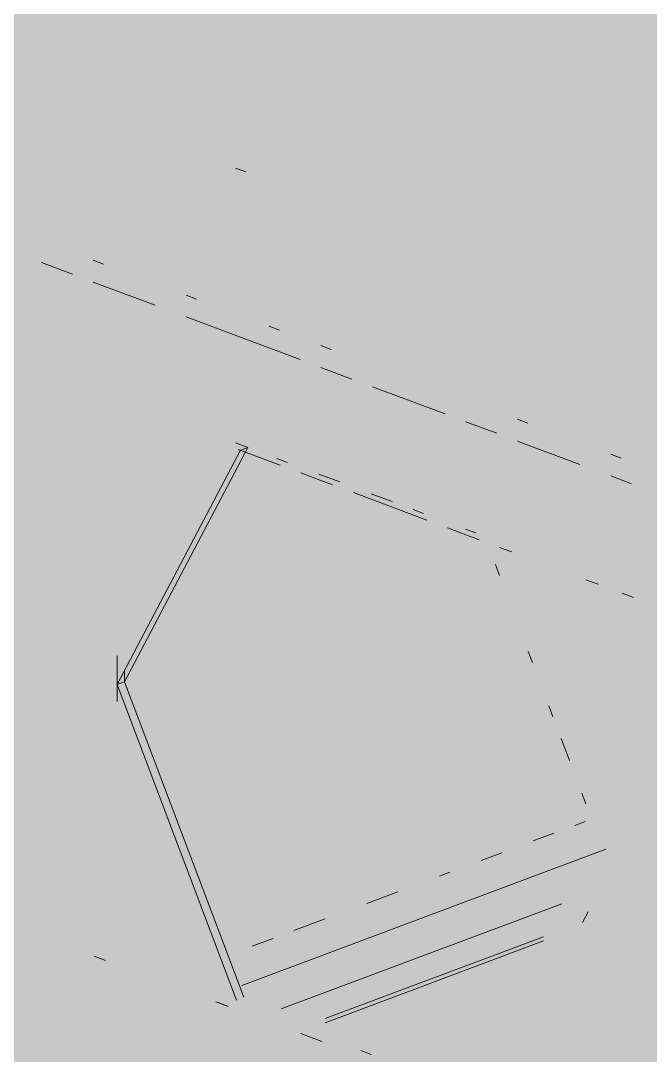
# Paper-space layout '03 3D Building and Roof' of a CAD drawing. Header units: millimetres. Extents: x 5 to 415, y 5 to 292.
# Drawn here: x 116.06 to 119.84, y 90.91 to 97.13 of the extents above; entities that cross this region are included whole.
import ezdxf

# ---------------------------------------------------------------- set-up
doc = ezdxf.new("R2010")
doc.units = ezdxf.units.MM
doc.layers.add('EXISTING', color=7, linetype='Continuous')
doc.layers.add('IMAGES', color=7, linetype='Continuous')

# ---------------------------------------------------------------- blocks, each defined once
blk = doc.blocks.new('SHEET_03')
at = {"layer": 'EXISTING', "color": 250, "lineweight": 9}
for p, q in [((117.4114, 96.2178), (117.3492, 96.2411)), ((116.4935, 95.6876), (116.5557, 95.6643)), ((116.3692, 95.6031), (116.1827, 95.673)), ((116.8666, 95.4168), (116.4935, 95.5565)), ((117.0531, 95.478), (117.1153, 95.4547)), ((117.7371, 95.0907), (117.0531, 95.3469)), ((117.5506, 95.2916), (117.6127, 95.2684)), ((117.8615, 95.1752), (117.9236, 95.1519)), ((118.048, 94.9742), (117.8615, 95.0441)), ((118.6076, 94.7646), (118.1723, 94.9276)), ((118.9185, 94.6481), (118.7319, 94.718)), ((119.0428, 94.7326), (119.105, 94.7093)), ((117.4232, 94.5628), (116.6825, 93.1569)), ((117.3491, 94.5906), (117.4232, 94.5628)), ((117.4232, 94.5628), (117.3787, 94.5462)), ((119.4159, 94.4618), (119.0428, 94.6015)), ((116.6381, 93.1403), (117.3787, 94.5462)), ((117.3645, 94.5515), (117.6161, 94.4573)), ((117.6606, 94.4739), (117.5976, 94.4975)), ((119.6024, 94.523), (119.6646, 94.4997)), ((117.7419, 94.4101), (117.9307, 94.3394)), ((117.9751, 94.3561), (117.8493, 94.4032)), ((119.7268, 94.3453), (119.6024, 94.3919)), ((118.0565, 94.2923), (118.4968, 94.1274)), ((118.2896, 94.2383), (118.1638, 94.2854)), ((118.4784, 94.1676), (118.4155, 94.1911)), ((118.6227, 94.0802), (118.8114, 94.0095)), ((118.7929, 94.0497), (118.73, 94.0733)), ((119.0082, 93.9358), (118.9341, 93.9635)), ((118.9094, 93.8606), (118.9341, 93.7952)), ((119.5266, 93.7416), (119.4526, 93.7693)), ((119.7396, 93.6618), (119.6701, 93.6878)), ((119.1069, 93.3377), (119.1316, 93.2723)), ((116.6381, 93.0372), (116.6381, 93.3121)), ((116.6381, 93.2806), (116.6381, 93.1403)), ((116.6825, 93.1569), (116.6825, 93.2271)), ((116.6381, 93.1403), (116.6825, 93.1569)), ((116.6381, 93.1403), (116.6381, 93.0701)), ((117.354, 91.2448), (116.6381, 93.1403)), ((116.6825, 93.1569), (117.3985, 91.2615)), ((119.2304, 93.0109), (119.2551, 92.9455)), ((119.3044, 92.8148), (119.3538, 92.6841)), ((119.4279, 92.488), (119.4526, 92.4226)), ((119.3861, 92.2938), (119.4486, 92.3172)), ((119.1362, 92.2002), (119.2611, 92.247)), ((117.3867, 91.3321), (119.5736, 92.1513)), ((118.8238, 92.0832), (118.9487, 92.13)), ((118.5738, 91.9895), (118.6363, 92.0129)), ((118.1364, 91.8257), (118.3239, 91.8959)), ((119.3089, 91.8238), (117.6219, 91.1918)), ((119.466, 91.7748), (119.4324, 91.7109)), ((117.6991, 91.6618), (117.8865, 91.7321)), ((117.4491, 91.5682), (117.5741, 91.615)), ((117.8865, 91.134), (119.1987, 91.6256)), ((117.8865, 91.1086), (119.1987, 91.6001)), ((116.4992, 91.5089), (116.5686, 91.4829)), ((117.2306, 91.2349), (117.3047, 91.2072)), ((117.3016, 91.2084), (117.2387, 91.2319)), ((117.8678, 90.9963), (117.7419, 91.0434)), ((118.1009, 90.9422), (118.1638, 90.9186))]:
    blk.add_line(p, q, dxfattribs=at)
at = {"layer": 'IMAGES', "color": 7}
for points in [[(115.7159, 97.0857), (123.0845, 97.0857), (115.7159, 97.2571), (123.0845, 97.2571)], [(115.7159, 96.9143), (116.0586, 96.9143), (115.7159, 97.0857), (116.0586, 97.0857)], [(116.0586, 96.9143), (122.5704, 96.9143), (116.0586, 97.0857), (122.5704, 97.0857)], [(115.8873, 96.7429), (116.0586, 96.7429), (115.8873, 96.9143), (116.0586, 96.9143)], [(116.0586, 96.7429), (116.4014, 96.7429), (116.0586, 96.9143), (116.4014, 96.9143)], [(116.4014, 96.7429), (116.5727, 96.7429), (116.4014, 96.9143), (116.5727, 96.9143)], [(116.5727, 96.7429), (122.0564, 96.7429), (116.5727, 96.9143), (122.0564, 96.9143)], [(115.8873, 96.5714), (116.0586, 96.5714), (115.8873, 96.7429), (116.0586, 96.7429)], [(116.0586, 96.5714), (116.23, 96.5714), (116.0586, 96.7429), (116.23, 96.7429)], [(116.23, 96.5714), (116.4014, 96.5714), (116.23, 96.7429), (116.4014, 96.7429)], [(116.4014, 96.5714), (116.5727, 96.5714), (116.4014, 96.7429), (116.5727, 96.7429)], [(116.5727, 96.5714), (116.9155, 96.5714), (116.5727, 96.7429), (116.9155, 96.7429)], [(116.9155, 96.5714), (121.7136, 96.5714), (116.9155, 96.7429), (121.7136, 96.7429)], [(115.2018, 96.4), (116.0586, 96.4), (115.2018, 96.5714), (116.0586, 96.5714)], [(116.0586, 96.4), (116.23, 96.4), (116.0586, 96.5714), (116.23, 96.5714)], [(116.23, 96.4), (116.4014, 96.4), (116.23, 96.5714), (116.4014, 96.5714)], [(116.4014, 96.4), (116.5727, 96.4), (116.4014, 96.5714), (116.5727, 96.5714)], [(116.5727, 96.4), (116.9155, 96.4), (116.5727, 96.5714), (116.9155, 96.5714)], [(116.9155, 96.4), (117.0868, 96.4), (116.9155, 96.5714), (117.0868, 96.5714)], [(117.0868, 96.4), (117.4296, 96.4), (117.0868, 96.5714), (117.4296, 96.5714)], [(117.4296, 96.4), (121.1995, 96.4), (117.4296, 96.5714), (121.1995, 96.5714)], [(115.3732, 96.2286), (116.5727, 96.2286), (115.3732, 96.4), (116.5727, 96.4)], [(116.5727, 96.2286), (116.7441, 96.2286), (116.5727, 96.4), (116.7441, 96.4)], [(116.7441, 96.2286), (116.9155, 96.2286), (116.7441, 96.4), (116.9155, 96.4)], [(116.9155, 96.2286), (117.0868, 96.2286), (116.9155, 96.4), (117.0868, 96.4)], [(117.0868, 96.2286), (117.2582, 96.2286), (117.0868, 96.4), (117.2582, 96.4)], [(117.2582, 96.2286), (117.4296, 96.2286), (117.2582, 96.4), (117.4296, 96.4)], [(117.4296, 96.2286), (117.7723, 96.2286), (117.4296, 96.4), (117.7723, 96.4)], [(117.7723, 96.2286), (117.9436, 96.2286), (117.7723, 96.4), (117.9436, 96.4)], [(117.9436, 96.2286), (120.5141, 96.2286), (117.9436, 96.4), (120.5141, 96.4)], [(115.5446, 96.0571), (116.0586, 96.0571), (115.5446, 96.2286), (116.0586, 96.2286)], [(116.0586, 96.0571), (116.9155, 96.0571), (116.0586, 96.2286), (116.9155, 96.2286)], [(116.9155, 96.0571), (117.0868, 96.0571), (116.9155, 96.2286), (117.0868, 96.2286)], [(117.0868, 96.0571), (117.2582, 96.0571), (117.0868, 96.2286), (117.2582, 96.2286)], [(117.2582, 96.0571), (117.4296, 96.0571), (117.2582, 96.2286), (117.4296, 96.2286)], [(117.4296, 96.0571), (117.6009, 96.0571), (117.4296, 96.2286), (117.6009, 96.2286)], [(117.6009, 96.0571), (117.7723, 96.0571), (117.6009, 96.2286), (117.7723, 96.2286)], [(117.7723, 96.0571), (117.9436, 96.0571), (117.7723, 96.2286), (117.9436, 96.2286)], [(117.9436, 96.0571), (118.2864, 96.0571), (117.9436, 96.2286), (118.2864, 96.2286)], [(118.2864, 96.0571), (120.3427, 96.0571), (118.2864, 96.2286), (120.3427, 96.2286)], [(115.8873, 95.8857), (116.0586, 95.8857), (115.8873, 96.0571), (116.0586, 96.0571)], [(116.0586, 95.8857), (116.5727, 95.8857), (116.0586, 96.0571), (116.5727, 96.0571)], [(116.5727, 95.8857), (117.4296, 95.8857), (116.5727, 96.0571), (117.4296, 96.0571)], [(117.4296, 95.8857), (117.6009, 95.8857), (117.4296, 96.0571), (117.6009, 96.0571)], [(117.6009, 95.8857), (117.7723, 95.8857), (117.6009, 96.0571), (117.7723, 96.0571)], [(117.7723, 95.8857), (117.9436, 95.8857), (117.7723, 96.0571), (117.9436, 96.0571)], [(117.9436, 95.8857), (118.115, 95.8857), (117.9436, 96.0571), (118.115, 96.0571)], [(118.115, 95.8857), (118.2864, 95.8857), (118.115, 96.0571), (118.2864, 96.0571)], [(118.2864, 95.8857), (118.6291, 95.8857), (118.2864, 96.0571), (118.6291, 96.0571)], [(118.6291, 95.8857), (118.8005, 95.8857), (118.6291, 96.0571), (118.8005, 96.0571)], [(118.8005, 95.8857), (118.9718, 95.8857), (118.8005, 96.0571), (118.9718, 96.0571)], [(118.9718, 95.8857), (119.6573, 95.8857), (118.9718, 96.0571), (119.6573, 96.0571)], [(119.6573, 95.8857), (119.8286, 95.8857), (119.6573, 96.0571), (119.8286, 96.0571)], [(119.8286, 95.8857), (120.1714, 95.8857), (119.8286, 96.0571), (120.1714, 96.0571)], [(115.7159, 95.7143), (116.0586, 95.7143), (115.7159, 95.8857), (116.0586, 95.8857)], [(116.0586, 95.7143), (116.23, 95.7143), (116.0586, 95.8857), (116.23, 95.8857)], [(116.23, 95.7143), (116.4014, 95.7143), (116.23, 95.8857), (116.4014, 95.8857)], [(116.4014, 95.7143), (116.5727, 95.7143), (116.4014, 95.8857), (116.5727, 95.8857)], [(116.5727, 95.7143), (116.7441, 95.7143), (116.5727, 95.8857), (116.7441, 95.8857)], [(116.7441, 95.7143), (117.7723, 95.7143), (116.7441, 95.8857), (117.7723, 95.8857)], [(117.7723, 95.7143), (117.9436, 95.7143), (117.7723, 95.8857), (117.9436, 95.8857)], [(117.9436, 95.7143), (118.115, 95.7143), (117.9436, 95.8857), (118.115, 95.8857)], [(118.115, 95.7143), (118.2864, 95.7143), (118.115, 95.8857), (118.2864, 95.8857)], [(118.2864, 95.7143), (118.4577, 95.7143), (118.2864, 95.8857), (118.4577, 95.8857)], [(118.4577, 95.7143), (118.6291, 95.7143), (118.4577, 95.8857), (118.6291, 95.8857)], [(118.6291, 95.7143), (118.8005, 95.7143), (118.6291, 95.8857), (118.8005, 95.8857)], [(118.8005, 95.7143), (118.9718, 95.7143), (118.8005, 95.8857), (118.9718, 95.8857)], [(118.9718, 95.7143), (119.1432, 95.7143), (118.9718, 95.8857), (119.1432, 95.8857)], [(119.1432, 95.7143), (119.4859, 95.7143), (119.1432, 95.8857), (119.4859, 95.8857)], [(119.4859, 95.7143), (119.6573, 95.7143), (119.4859, 95.8857), (119.6573, 95.8857)], [(119.6573, 95.7143), (119.8286, 95.7143), (119.6573, 95.8857), (119.8286, 95.8857)], [(119.8286, 95.7143), (120.1714, 95.7143), (119.8286, 95.8857), (120.1714, 95.8857)], [(115.8873, 95.5429), (116.0586, 95.5429), (115.8873, 95.7143), (116.0586, 95.7143)], [(116.0586, 95.5429), (116.23, 95.5429), (116.0586, 95.7143), (116.23, 95.7143)], [(116.23, 95.5429), (116.4014, 95.5429), (116.23, 95.7143), (116.4014, 95.7143)], [(116.4014, 95.5429), (116.5727, 95.5429), (116.4014, 95.7143), (116.5727, 95.7143)], [(116.5727, 95.5429), (116.7441, 95.5429), (116.5727, 95.7143), (116.7441, 95.7143)], [(116.7441, 95.5429), (116.9155, 95.5429), (116.7441, 95.7143), (116.9155, 95.7143)], [(116.9155, 95.5429), (117.2582, 95.5429), (116.9155, 95.7143), (117.2582, 95.7143)], [(117.2582, 95.5429), (118.2864, 95.5429), (117.2582, 95.7143), (118.2864, 95.7143)], [(118.2864, 95.5429), (118.4577, 95.5429), (118.2864, 95.7143), (118.4577, 95.7143)], [(118.4577, 95.5429), (118.6291, 95.5429), (118.4577, 95.7143), (118.6291, 95.7143)], [(118.6291, 95.5429), (118.8005, 95.5429), (118.6291, 95.7143), (118.8005, 95.7143)], [(118.8005, 95.5429), (118.9718, 95.5429), (118.8005, 95.7143), (118.9718, 95.7143)], [(118.9718, 95.5429), (119.1432, 95.5429), (118.9718, 95.7143), (119.1432, 95.7143)], [(119.1432, 95.5429), (119.3145, 95.5429), (119.1432, 95.7143), (119.3145, 95.7143)], [(119.3145, 95.5429), (119.4859, 95.5429), (119.3145, 95.7143), (119.4859, 95.7143)], [(119.4859, 95.5429), (119.6573, 95.5429), (119.4859, 95.7143), (119.6573, 95.7143)], [(119.6573, 95.5429), (119.8286, 95.5429), (119.6573, 95.7143), (119.8286, 95.7143)], [(119.8286, 95.5429), (120, 95.5429), (119.8286, 95.7143), (120, 95.7143)], [(115.8873, 95.2), (116.0586, 95.2), (115.8873, 95.5429), (116.0586, 95.5429)], [(116.0586, 95.3714), (116.23, 95.3714), (116.0586, 95.5429), (116.23, 95.5429)], [(116.23, 95.3714), (116.4014, 95.3714), (116.23, 95.5429), (116.4014, 95.5429)], [(116.4014, 95.3714), (116.5727, 95.3714), (116.4014, 95.5429), (116.5727, 95.5429)], [(116.5727, 95.3714), (116.7441, 95.3714), (116.5727, 95.5429), (116.7441, 95.5429)], [(116.7441, 95.3714), (116.9155, 95.3714), (116.7441, 95.5429), (116.9155, 95.5429)], [(116.9155, 95.2), (117.0868, 95.2), (116.9155, 95.5429), (117.0868, 95.5429)], [(117.0868, 95.3714), (117.2582, 95.3714), (117.0868, 95.5429), (117.2582, 95.5429)], [(117.2582, 95.3714), (117.4296, 95.3714), (117.2582, 95.5429), (117.4296, 95.5429)], [(117.4296, 95.3714), (117.6009, 95.3714), (117.4296, 95.5429), (117.6009, 95.5429)], [(117.6009, 95.3714), (117.7723, 95.3714), (117.6009, 95.5429), (117.7723, 95.5429)], [(117.7723, 95.3714), (118.8005, 95.3714), (117.7723, 95.5429), (118.8005, 95.5429)], [(118.8005, 95.3714), (118.9718, 95.3714), (118.8005, 95.5429), (118.9718, 95.5429)], [(118.9718, 95.3714), (119.1432, 95.3714), (118.9718, 95.5429), (119.1432, 95.5429)], [(119.1432, 95.3714), (119.3145, 95.3714), (119.1432, 95.5429), (119.3145, 95.5429)], [(119.3145, 95.3714), (119.4859, 95.3714), (119.3145, 95.5429), (119.4859, 95.5429)], [(119.4859, 95.3714), (119.6573, 95.3714), (119.4859, 95.5429), (119.6573, 95.5429)], [(119.6573, 95.3714), (119.8286, 95.3714), (119.6573, 95.5429), (119.8286, 95.5429)], [(119.8286, 95.3714), (120, 95.3714), (119.8286, 95.5429), (120, 95.5429)], [(116.0586, 95.2), (116.23, 95.2), (116.0586, 95.3714), (116.23, 95.3714)], [(116.23, 95.2), (116.5727, 95.2), (116.23, 95.3714), (116.5727, 95.3714)], [(116.5727, 95.2), (116.7441, 95.2), (116.5727, 95.3714), (116.7441, 95.3714)], [(116.7441, 95.2), (116.9155, 95.2), (116.7441, 95.3714), (116.9155, 95.3714)], [(117.0868, 95.2), (117.2582, 95.2), (117.0868, 95.3714), (117.2582, 95.3714)], [(117.2582, 95.0286), (117.4296, 95.0286), (117.2582, 95.3714), (117.4296, 95.3714)], [(117.4296, 95.2), (117.6009, 95.2), (117.4296, 95.3714), (117.6009, 95.3714)], [(117.6009, 95.2), (117.7723, 95.2), (117.6009, 95.3714), (117.7723, 95.3714)], [(117.7723, 95.2), (117.9436, 95.2), (117.7723, 95.3714), (117.9436, 95.3714)], [(117.9436, 95.2), (118.115, 95.2), (117.9436, 95.3714), (118.115, 95.3714)], [(118.115, 95.2), (118.2864, 95.2), (118.115, 95.3714), (118.2864, 95.3714)], [(118.2864, 95.2), (119.1432, 95.2), (118.2864, 95.3714), (119.1432, 95.3714)], [(119.1432, 95.2), (119.6573, 95.2), (119.1432, 95.3714), (119.6573, 95.3714)], [(119.6573, 95.2), (119.8286, 95.2), (119.6573, 95.3714), (119.8286, 95.3714)], [(119.8286, 95.2), (120.1714, 95.2), (119.8286, 95.3714), (120.1714, 95.3714)], [(115.8873, 94.8571), (116.0586, 94.8571), (115.8873, 95.2), (116.0586, 95.2)], [(116.0586, 95.0286), (116.5727, 95.0286), (116.0586, 95.2), (116.5727, 95.2)], [(116.5727, 95.0286), (116.7441, 95.0286), (116.5727, 95.2), (116.7441, 95.2)], [(116.7441, 94.8571), (116.9155, 94.8571), (116.7441, 95.2), (116.9155, 95.2)], [(116.9155, 95.0286), (117.0868, 95.0286), (116.9155, 95.2), (117.0868, 95.2)], [(117.0868, 95.0286), (117.2582, 95.0286), (117.0868, 95.2), (117.2582, 95.2)], [(117.4296, 95.0286), (117.9436, 95.0286), (117.4296, 95.2), (117.9436, 95.2)], [(117.9436, 95.0286), (118.115, 95.0286), (117.9436, 95.2), (118.115, 95.2)], [(118.115, 95.0286), (118.2864, 95.0286), (118.115, 95.2), (118.2864, 95.2)], [(118.2864, 95.0286), (118.4577, 95.0286), (118.2864, 95.2), (118.4577, 95.2)], [(118.4577, 95.0286), (118.6291, 95.0286), (118.4577, 95.2), (118.6291, 95.2)], [(118.6291, 95.0286), (120.3427, 95.0286), (118.6291, 95.2), (120.3427, 95.2)], [(116.0586, 94.8571), (116.23, 94.8571), (116.0586, 95.0286), (116.23, 95.0286)], [(116.23, 94.8571), (116.4014, 94.8571), (116.23, 95.0286), (116.4014, 95.0286)], [(116.4014, 94.8571), (116.5727, 94.8571), (116.4014, 95.0286), (116.5727, 95.0286)], [(116.5727, 94.8571), (116.7441, 94.8571), (116.5727, 95.0286), (116.7441, 95.0286)], [(116.9155, 94.8571), (117.0868, 94.8571), (116.9155, 95.0286), (117.0868, 95.0286)], [(117.0868, 94.8571), (117.2582, 94.8571), (117.0868, 95.0286), (117.2582, 95.0286)], [(117.2582, 94.8571), (117.6009, 94.8571), (117.2582, 95.0286), (117.6009, 95.0286)], [(117.6009, 94.8571), (117.7723, 94.8571), (117.6009, 95.0286), (117.7723, 95.0286)], [(117.7723, 94.8571), (117.9436, 94.8571), (117.7723, 95.0286), (117.9436, 95.0286)], [(117.9436, 94.8571), (118.115, 94.8571), (117.9436, 95.0286), (118.115, 95.0286)], [(118.115, 94.8571), (118.2864, 94.8571), (118.115, 95.0286), (118.2864, 95.0286)], [(118.2864, 94.8571), (118.6291, 94.8571), (118.2864, 95.0286), (118.6291, 95.0286)], [(118.6291, 94.8571), (118.8005, 94.8571), (118.6291, 95.0286), (118.8005, 95.0286)], [(118.8005, 94.8571), (118.9718, 94.8571), (118.8005, 95.0286), (118.9718, 95.0286)], [(118.9718, 94.8571), (119.1432, 94.8571), (118.9718, 95.0286), (119.1432, 95.0286)], [(119.1432, 94.8571), (120.1714, 94.8571), (119.1432, 95.0286), (120.1714, 95.0286)], [(115.7159, 94.6857), (116.23, 94.6857), (115.7159, 94.8571), (116.23, 94.8571)], [(116.23, 94.6857), (116.4014, 94.6857), (116.23, 94.8571), (116.4014, 94.8571)], [(116.4014, 94.6857), (116.5727, 94.6857), (116.4014, 94.8571), (116.5727, 94.8571)], [(116.5727, 94.6857), (116.7441, 94.6857), (116.5727, 94.8571), (116.7441, 94.8571)], [(116.7441, 94.6857), (116.9155, 94.6857), (116.7441, 94.8571), (116.9155, 94.8571)], [(116.9155, 94.6857), (117.2582, 94.6857), (116.9155, 94.8571), (117.2582, 94.8571)], [(117.2582, 94.6857), (117.6009, 94.6857), (117.2582, 94.8571), (117.6009, 94.8571)], [(117.6009, 94.5143), (117.7723, 94.5143), (117.6009, 94.8571), (117.7723, 94.8571)], [(117.7723, 94.6857), (117.9436, 94.6857), (117.7723, 94.8571), (117.9436, 94.8571)], [(117.9436, 94.6857), (118.115, 94.6857), (117.9436, 94.8571), (118.115, 94.8571)], [(118.115, 94.6857), (118.2864, 94.6857), (118.115, 94.8571), (118.2864, 94.8571)], [(118.2864, 94.6857), (118.4577, 94.6857), (118.2864, 94.8571), (118.4577, 94.8571)], [(118.4577, 94.6857), (118.6291, 94.6857), (118.4577, 94.8571), (118.6291, 94.8571)], [(118.6291, 94.6857), (118.8005, 94.6857), (118.6291, 94.8571), (118.8005, 94.8571)], [(118.8005, 94.6857), (118.9718, 94.6857), (118.8005, 94.8571), (118.9718, 94.8571)], [(118.9718, 94.6857), (119.1432, 94.6857), (118.9718, 94.8571), (119.1432, 94.8571)], [(119.1432, 94.6857), (119.3145, 94.6857), (119.1432, 94.8571), (119.3145, 94.8571)], [(119.3145, 94.6857), (119.4859, 94.6857), (119.3145, 94.8571), (119.4859, 94.8571)], [(119.4859, 94.5143), (119.6573, 94.5143), (119.4859, 94.8571), (119.6573, 94.8571)], [(119.6573, 94.6857), (119.8286, 94.6857), (119.6573, 94.8571), (119.8286, 94.8571)], [(119.8286, 94.6857), (120.5141, 94.6857), (119.8286, 94.8571), (120.5141, 94.8571)], [(115.0305, 94.5143), (116.23, 94.5143), (115.0305, 94.6857), (116.23, 94.6857)], [(116.23, 94.5143), (116.4014, 94.5143), (116.23, 94.6857), (116.4014, 94.6857)], [(116.4014, 94.5143), (116.5727, 94.5143), (116.4014, 94.6857), (116.5727, 94.6857)], [(116.5727, 94.5143), (116.7441, 94.5143), (116.5727, 94.6857), (116.7441, 94.6857)], [(116.7441, 94.5143), (116.9155, 94.5143), (116.7441, 94.6857), (116.9155, 94.6857)], [(116.9155, 94.5143), (117.0868, 94.5143), (116.9155, 94.6857), (117.0868, 94.6857)], [(117.0868, 94.5143), (117.2582, 94.5143), (117.0868, 94.6857), (117.2582, 94.6857)], [(117.2582, 94.5143), (117.6009, 94.5143), (117.2582, 94.6857), (117.6009, 94.6857)], [(117.7723, 94.5143), (118.115, 94.5143), (117.7723, 94.6857), (118.115, 94.6857)], [(118.115, 94.5143), (118.4577, 94.5143), (118.115, 94.6857), (118.4577, 94.6857)], [(118.4577, 94.5143), (118.8005, 94.5143), (118.4577, 94.6857), (118.8005, 94.6857)], [(118.8005, 94.5143), (119.1432, 94.5143), (118.8005, 94.6857), (119.1432, 94.6857)], [(119.1432, 94.5143), (119.3145, 94.5143), (119.1432, 94.6857), (119.3145, 94.6857)], [(119.3145, 94.5143), (119.4859, 94.5143), (119.3145, 94.6857), (119.4859, 94.6857)], [(119.6573, 94.5143), (119.8286, 94.5143), (119.6573, 94.6857), (119.8286, 94.6857)], [(119.8286, 94.5143), (120.1714, 94.5143), (119.8286, 94.6857), (120.1714, 94.6857)], [(115.0305, 94.3429), (116.5727, 94.3429), (115.0305, 94.5143), (116.5727, 94.5143)], [(116.5727, 94.3429), (116.9155, 94.3429), (116.5727, 94.5143), (116.9155, 94.5143)], [(116.9155, 94.3429), (117.0868, 94.3429), (116.9155, 94.5143), (117.0868, 94.5143)], [(117.0868, 94.3429), (117.2582, 94.3429), (117.0868, 94.5143), (117.2582, 94.5143)], [(117.2582, 94.3429), (117.4296, 94.3429), (117.2582, 94.5143), (117.4296, 94.5143)], [(117.4296, 94.3429), (117.6009, 94.3429), (117.4296, 94.5143), (117.6009, 94.5143)], [(117.6009, 94.1714), (117.7723, 94.1714), (117.6009, 94.5143), (117.7723, 94.5143)], [(117.7723, 94.3429), (117.9436, 94.3429), (117.7723, 94.5143), (117.9436, 94.5143)], [(117.9436, 94.3429), (118.115, 94.3429), (117.9436, 94.5143), (118.115, 94.5143)], [(118.115, 94.3429), (118.2864, 94.3429), (118.115, 94.5143), (118.2864, 94.5143)], [(118.2864, 94.3429), (118.8005, 94.3429), (118.2864, 94.5143), (118.8005, 94.5143)], [(118.8005, 94.3429), (118.9718, 94.3429), (118.8005, 94.5143), (118.9718, 94.5143)], [(118.9718, 94.3429), (119.1432, 94.3429), (118.9718, 94.5143), (119.1432, 94.5143)], [(119.1432, 94.3429), (119.3145, 94.3429), (119.1432, 94.5143), (119.3145, 94.5143)], [(119.3145, 94.3429), (119.4859, 94.3429), (119.3145, 94.5143), (119.4859, 94.5143)], [(119.4859, 94.3429), (119.6573, 94.3429), (119.4859, 94.5143), (119.6573, 94.5143)], [(119.6573, 94.3429), (119.8286, 94.3429), (119.6573, 94.5143), (119.8286, 94.5143)], [(119.8286, 94.3429), (120, 94.3429), (119.8286, 94.5143), (120, 94.5143)], [(115.0305, 94), (116.9155, 94), (115.0305, 94.3429), (116.9155, 94.3429)], [(116.9155, 94.1714), (117.0868, 94.1714), (116.9155, 94.3429), (117.0868, 94.3429)], [(117.0868, 94.1714), (117.2582, 94.1714), (117.0868, 94.3429), (117.2582, 94.3429)], [(117.2582, 94.1714), (117.4296, 94.1714), (117.2582, 94.3429), (117.4296, 94.3429)], [(117.4296, 94.1714), (117.6009, 94.1714), (117.4296, 94.3429), (117.6009, 94.3429)], [(117.7723, 94.1714), (118.115, 94.1714), (117.7723, 94.3429), (118.115, 94.3429)], [(118.115, 94), (118.2864, 94), (118.115, 94.3429), (118.2864, 94.3429)], [(118.2864, 94.1714), (118.4577, 94.1714), (118.2864, 94.3429), (118.4577, 94.3429)], [(118.4577, 94.1714), (118.6291, 94.1714), (118.4577, 94.3429), (118.6291, 94.3429)], [(118.6291, 94.1714), (118.8005, 94.1714), (118.6291, 94.3429), (118.8005, 94.3429)], [(118.8005, 94.1714), (118.9718, 94.1714), (118.8005, 94.3429), (118.9718, 94.3429)], [(118.9718, 94.1714), (119.3145, 94.1714), (118.9718, 94.3429), (119.3145, 94.3429)], [(119.3145, 94.1714), (119.4859, 94.1714), (119.3145, 94.3429), (119.4859, 94.3429)], [(119.4859, 94.1714), (119.6573, 94.1714), (119.4859, 94.3429), (119.6573, 94.3429)], [(119.6573, 94.1714), (119.8286, 94.1714), (119.6573, 94.3429), (119.8286, 94.3429)], [(119.8286, 94.1714), (120, 94.1714), (119.8286, 94.3429), (120, 94.3429)], [(116.9155, 94), (117.0868, 94), (116.9155, 94.1714), (117.0868, 94.1714)], [(117.0868, 94), (117.2582, 94), (117.0868, 94.1714), (117.2582, 94.1714)], [(117.2582, 94), (117.4296, 94), (117.2582, 94.1714), (117.4296, 94.1714)], [(117.4296, 94), (117.6009, 94), (117.4296, 94.1714), (117.6009, 94.1714)], [(117.6009, 94), (117.7723, 94), (117.6009, 94.1714), (117.7723, 94.1714)], [(117.7723, 94), (117.9436, 94), (117.7723, 94.1714), (117.9436, 94.1714)], [(117.9436, 94), (118.115, 94), (117.9436, 94.1714), (118.115, 94.1714)], [(118.2864, 94), (118.4577, 94), (118.2864, 94.1714), (118.4577, 94.1714)], [(118.4577, 94), (118.6291, 94), (118.4577, 94.1714), (118.6291, 94.1714)], [(118.6291, 94), (118.8005, 94), (118.6291, 94.1714), (118.8005, 94.1714)], [(118.8005, 94), (118.9718, 94), (118.8005, 94.1714), (118.9718, 94.1714)], [(118.9718, 94), (119.1432, 94), (118.9718, 94.1714), (119.1432, 94.1714)], [(119.1432, 94), (119.3145, 94), (119.1432, 94.1714), (119.3145, 94.1714)], [(119.3145, 94), (119.4859, 94), (119.3145, 94.1714), (119.4859, 94.1714)], [(119.4859, 94), (119.6573, 94), (119.4859, 94.1714), (119.6573, 94.1714)], [(119.6573, 94), (119.8286, 94), (119.6573, 94.1714), (119.8286, 94.1714)], [(119.8286, 94), (120, 94), (119.8286, 94.1714), (120, 94.1714)], [(115.0305, 93.6571), (116.7441, 93.6571), (115.0305, 94), (116.7441, 94)], [(116.7441, 93.6571), (116.9155, 93.6571), (116.7441, 94), (116.9155, 94)], [(116.9155, 93.8286), (117.0868, 93.8286), (116.9155, 94), (117.0868, 94)], [(117.0868, 93.8286), (117.2582, 93.8286), (117.0868, 94), (117.2582, 94)], [(117.2582, 93.8286), (117.4296, 93.8286), (117.2582, 94), (117.4296, 94)], [(117.4296, 93.8286), (117.6009, 93.8286), (117.4296, 94), (117.6009, 94)], [(117.6009, 93.8286), (117.9436, 93.8286), (117.6009, 94), (117.9436, 94)], [(117.9436, 93.8286), (118.115, 93.8286), (117.9436, 94), (118.115, 94)], [(118.115, 93.8286), (118.2864, 93.8286), (118.115, 94), (118.2864, 94)], [(118.2864, 93.8286), (118.6291, 93.8286), (118.2864, 94), (118.6291, 94)], [(118.6291, 93.8286), (118.8005, 93.8286), (118.6291, 94), (118.8005, 94)], [(118.8005, 93.8286), (119.1432, 93.8286), (118.8005, 94), (119.1432, 94)], [(119.1432, 93.8286), (119.3145, 93.8286), (119.1432, 94), (119.3145, 94)], [(119.3145, 93.8286), (119.6573, 93.8286), (119.3145, 94), (119.6573, 94)], [(119.6573, 93.8286), (120.1714, 93.8286), (119.6573, 94), (120.1714, 94)], [(116.9155, 93.6571), (117.0868, 93.6571), (116.9155, 93.8286), (117.0868, 93.8286)], [(117.0868, 93.6571), (117.2582, 93.6571), (117.0868, 93.8286), (117.2582, 93.8286)], [(117.2582, 93.6571), (117.4296, 93.6571), (117.2582, 93.8286), (117.4296, 93.8286)], [(117.4296, 93.6571), (118.6291, 93.6571), (117.4296, 93.8286), (118.6291, 93.8286)], [(118.6291, 93.6571), (118.8005, 93.6571), (118.6291, 93.8286), (118.8005, 93.8286)], [(118.8005, 93.6571), (118.9718, 93.6571), (118.8005, 93.8286), (118.9718, 93.8286)], [(118.9718, 93.6571), (119.1432, 93.6571), (118.9718, 93.8286), (119.1432, 93.8286)], [(119.1432, 93.6571), (119.3145, 93.6571), (119.1432, 93.8286), (119.3145, 93.8286)], [(119.3145, 93.6571), (119.4859, 93.6571), (119.3145, 93.8286), (119.4859, 93.8286)], [(119.4859, 93.6571), (119.6573, 93.6571), (119.4859, 93.8286), (119.6573, 93.8286)], [(119.6573, 93.6571), (119.8286, 93.6571), (119.6573, 93.8286), (119.8286, 93.8286)], [(119.8286, 93.6571), (120, 93.6571), (119.8286, 93.8286), (120, 93.8286)], [(115.0305, 93.3143), (116.5727, 93.3143), (115.0305, 93.6571), (116.5727, 93.6571)], [(116.5727, 93.4857), (116.7441, 93.4857), (116.5727, 93.6571), (116.7441, 93.6571)], [(116.7441, 93.4857), (116.9155, 93.4857), (116.7441, 93.6571), (116.9155, 93.6571)], [(116.9155, 93.4857), (117.0868, 93.4857), (116.9155, 93.6571), (117.0868, 93.6571)], [(117.0868, 93.4857), (117.2582, 93.4857), (117.0868, 93.6571), (117.2582, 93.6571)], [(117.2582, 93.4857), (117.4296, 93.4857), (117.2582, 93.6571), (117.4296, 93.6571)], [(117.4296, 93.4857), (118.8005, 93.4857), (117.4296, 93.6571), (118.8005, 93.6571)], [(118.8005, 93.4857), (118.9718, 93.4857), (118.8005, 93.6571), (118.9718, 93.6571)], [(118.9718, 93.4857), (119.1432, 93.4857), (118.9718, 93.6571), (119.1432, 93.6571)], [(119.1432, 93.4857), (119.3145, 93.4857), (119.1432, 93.6571), (119.3145, 93.6571)], [(119.3145, 93.4857), (119.4859, 93.4857), (119.3145, 93.6571), (119.4859, 93.6571)], [(119.4859, 93.4857), (119.6573, 93.4857), (119.4859, 93.6571), (119.6573, 93.6571)], [(119.6573, 93.4857), (120, 93.4857), (119.6573, 93.6571), (120, 93.6571)], [(116.5727, 93.3143), (116.7441, 93.3143), (116.5727, 93.4857), (116.7441, 93.4857)], [(116.7441, 93.1429), (116.9155, 93.1429), (116.7441, 93.4857), (116.9155, 93.4857)], [(116.9155, 93.3143), (117.0868, 93.3143), (116.9155, 93.4857), (117.0868, 93.4857)], [(117.0868, 93.3143), (117.2582, 93.3143), (117.0868, 93.4857), (117.2582, 93.4857)], [(117.2582, 93.3143), (118.8005, 93.3143), (117.2582, 93.4857), (118.8005, 93.4857)], [(118.8005, 93.3143), (118.9718, 93.3143), (118.8005, 93.4857), (118.9718, 93.4857)], [(118.9718, 93.3143), (119.1432, 93.3143), (118.9718, 93.4857), (119.1432, 93.4857)], [(119.1432, 93.3143), (119.3145, 93.3143), (119.1432, 93.4857), (119.3145, 93.4857)], [(119.3145, 93.3143), (119.4859, 93.3143), (119.3145, 93.4857), (119.4859, 93.4857)], [(119.4859, 93.3143), (119.6573, 93.3143), (119.4859, 93.4857), (119.6573, 93.4857)], [(119.6573, 93.3143), (119.8286, 93.3143), (119.6573, 93.4857), (119.8286, 93.4857)], [(119.8286, 93.3143), (120, 93.3143), (119.8286, 93.4857), (120, 93.4857)], [(115.0305, 92.8), (116.4014, 92.8), (115.0305, 93.3143), (116.4014, 93.3143)], [(116.4014, 92.8), (116.5727, 92.8), (116.4014, 93.3143), (116.5727, 93.3143)], [(116.5727, 92.9714), (116.7441, 92.9714), (116.5727, 93.3143), (116.7441, 93.3143)], [(116.9155, 92.8), (117.0868, 92.8), (116.9155, 93.3143), (117.0868, 93.3143)], [(117.0868, 93.1429), (118.8005, 93.1429), (117.0868, 93.3143), (118.8005, 93.3143)], [(118.8005, 93.1429), (118.9718, 93.1429), (118.8005, 93.3143), (118.9718, 93.3143)], [(118.9718, 93.1429), (119.1432, 93.1429), (118.9718, 93.3143), (119.1432, 93.3143)], [(119.1432, 93.1429), (119.3145, 93.1429), (119.1432, 93.3143), (119.3145, 93.3143)], [(119.3145, 93.1429), (119.4859, 93.1429), (119.3145, 93.3143), (119.4859, 93.3143)], [(119.4859, 93.1429), (120, 93.1429), (119.4859, 93.3143), (120, 93.3143)], [(116.7441, 92.8), (116.9155, 92.8), (116.7441, 93.1429), (116.9155, 93.1429)], [(117.0868, 92.8), (118.9718, 92.8), (117.0868, 93.1429), (118.9718, 93.1429)], [(118.9718, 92.9714), (119.1432, 92.9714), (118.9718, 93.1429), (119.1432, 93.1429)], [(119.1432, 92.9714), (119.3145, 92.9714), (119.1432, 93.1429), (119.3145, 93.1429)], [(119.3145, 92.9714), (120.1714, 92.9714), (119.3145, 93.1429), (120.1714, 93.1429)], [(116.5727, 92.8), (116.7441, 92.8), (116.5727, 92.9714), (116.7441, 92.9714)], [(118.9718, 92.6286), (119.1432, 92.6286), (118.9718, 92.9714), (119.1432, 92.9714)], [(119.1432, 92.8), (119.3145, 92.8), (119.1432, 92.9714), (119.3145, 92.9714)], [(119.3145, 92.8), (119.4859, 92.8), (119.3145, 92.9714), (119.4859, 92.9714)], [(119.4859, 92.8), (120.8568, 92.8), (119.4859, 92.9714), (120.8568, 92.9714)], [(115.0305, 92.2857), (116.5727, 92.2857), (115.0305, 92.8), (116.5727, 92.8)], [(116.5727, 92.6286), (116.7441, 92.6286), (116.5727, 92.8), (116.7441, 92.8)], [(116.7441, 92.6286), (116.9155, 92.6286), (116.7441, 92.8), (116.9155, 92.8)], [(116.9155, 92.6286), (117.0868, 92.6286), (116.9155, 92.8), (117.0868, 92.8)], [(117.0868, 92.6286), (117.2582, 92.6286), (117.0868, 92.8), (117.2582, 92.8)], [(117.2582, 92.6286), (118.9718, 92.6286), (117.2582, 92.8), (118.9718, 92.8)], [(119.1432, 92.4571), (119.3145, 92.4571), (119.1432, 92.8), (119.3145, 92.8)], [(119.3145, 92.4571), (119.4859, 92.4571), (119.3145, 92.8), (119.4859, 92.8)], [(119.4859, 92.6286), (119.6573, 92.6286), (119.4859, 92.8), (119.6573, 92.8)], [(119.6573, 92.4571), (121.1995, 92.4571), (119.6573, 92.8), (121.1995, 92.8)], [(116.5727, 92.2857), (116.7441, 92.2857), (116.5727, 92.6286), (116.7441, 92.6286)], [(116.7441, 92.4571), (116.9155, 92.4571), (116.7441, 92.6286), (116.9155, 92.6286)], [(116.9155, 92.2857), (117.0868, 92.2857), (116.9155, 92.6286), (117.0868, 92.6286)], [(117.0868, 92.4571), (117.2582, 92.4571), (117.0868, 92.6286), (117.2582, 92.6286)], [(117.2582, 92.1143), (117.4296, 92.1143), (117.2582, 92.6286), (117.4296, 92.6286)], [(117.4296, 92.4571), (119.1432, 92.4571), (117.4296, 92.6286), (119.1432, 92.6286)], [(119.4859, 92.4571), (119.6573, 92.4571), (119.4859, 92.6286), (119.6573, 92.6286)], [(116.7441, 92.2857), (116.9155, 92.2857), (116.7441, 92.4571), (116.9155, 92.4571)], [(117.0868, 92.1143), (117.2582, 92.1143), (117.0868, 92.4571), (117.2582, 92.4571)], [(117.4296, 92.2857), (118.4577, 92.2857), (117.4296, 92.4571), (118.4577, 92.4571)], [(118.4577, 92.2857), (118.6291, 92.2857), (118.4577, 92.4571), (118.6291, 92.4571)], [(118.6291, 92.2857), (118.8005, 92.2857), (118.6291, 92.4571), (118.8005, 92.4571)], [(118.8005, 92.2857), (119.1432, 92.2857), (118.8005, 92.4571), (119.1432, 92.4571)], [(119.1432, 92.2857), (119.3145, 92.2857), (119.1432, 92.4571), (119.3145, 92.4571)], [(119.3145, 92.2857), (119.4859, 92.2857), (119.3145, 92.4571), (119.4859, 92.4571)], [(119.4859, 92.1143), (119.6573, 92.1143), (119.4859, 92.4571), (119.6573, 92.4571)], [(119.6573, 92.2857), (119.8286, 92.2857), (119.6573, 92.4571), (119.8286, 92.4571)], [(119.8286, 91.6), (121.1995, 91.6), (119.8286, 92.4571), (121.1995, 92.4571)], [(115.3732, 92.1143), (116.7441, 92.1143), (115.3732, 92.2857), (116.7441, 92.2857)], [(116.7441, 91.9429), (116.9155, 91.9429), (116.7441, 92.2857), (116.9155, 92.2857)], [(116.9155, 92.1143), (117.0868, 92.1143), (116.9155, 92.2857), (117.0868, 92.2857)], [(117.4296, 92.1143), (118.115, 92.1143), (117.4296, 92.2857), (118.115, 92.2857)], [(118.115, 92.1143), (118.4577, 92.1143), (118.115, 92.2857), (118.4577, 92.2857)], [(118.4577, 91.7714), (118.6291, 91.7714), (118.4577, 92.2857), (118.6291, 92.2857)], [(118.6291, 92.1143), (118.8005, 92.1143), (118.6291, 92.2857), (118.8005, 92.2857)], [(118.8005, 92.1143), (118.9718, 92.1143), (118.8005, 92.2857), (118.9718, 92.2857)], [(118.9718, 92.1143), (119.1432, 92.1143), (118.9718, 92.2857), (119.1432, 92.2857)], [(119.1432, 92.1143), (119.3145, 92.1143), (119.1432, 92.2857), (119.3145, 92.2857)], [(119.3145, 92.1143), (119.4859, 92.1143), (119.3145, 92.2857), (119.4859, 92.2857)], [(119.6573, 91.7714), (119.8286, 91.7714), (119.6573, 92.2857), (119.8286, 92.2857)], [(115.8873, 91.9429), (116.7441, 91.9429), (115.8873, 92.1143), (116.7441, 92.1143)], [(116.9155, 91.9429), (117.0868, 91.9429), (116.9155, 92.1143), (117.0868, 92.1143)], [(117.0868, 91.9429), (117.2582, 91.9429), (117.0868, 92.1143), (117.2582, 92.1143)], [(117.2582, 91.9429), (117.4296, 91.9429), (117.2582, 92.1143), (117.4296, 92.1143)], [(117.4296, 91.9429), (117.6009, 91.9429), (117.4296, 92.1143), (117.6009, 92.1143)], [(117.6009, 91.9429), (117.7723, 91.9429), (117.6009, 92.1143), (117.7723, 92.1143)], [(117.7723, 91.9429), (117.9436, 91.9429), (117.7723, 92.1143), (117.9436, 92.1143)], [(117.9436, 91.9429), (118.115, 91.9429), (117.9436, 92.1143), (118.115, 92.1143)], [(118.115, 91.9429), (118.4577, 91.9429), (118.115, 92.1143), (118.4577, 92.1143)], [(118.6291, 91.9429), (119.6573, 91.9429), (118.6291, 92.1143), (119.6573, 92.1143)], [(115.8873, 91.7714), (116.0586, 91.7714), (115.8873, 91.9429), (116.0586, 91.9429)], [(116.0586, 91.7714), (116.23, 91.7714), (116.0586, 91.9429), (116.23, 91.9429)], [(116.23, 91.7714), (116.7441, 91.7714), (116.23, 91.9429), (116.7441, 91.9429)], [(116.7441, 91.7714), (116.9155, 91.7714), (116.7441, 91.9429), (116.9155, 91.9429)], [(116.9155, 91.7714), (117.0868, 91.7714), (116.9155, 91.9429), (117.0868, 91.9429)], [(117.0868, 91.7714), (117.2582, 91.7714), (117.0868, 91.9429), (117.2582, 91.9429)], [(117.2582, 91.7714), (117.4296, 91.7714), (117.2582, 91.9429), (117.4296, 91.9429)], [(117.4296, 91.7714), (117.6009, 91.7714), (117.4296, 91.9429), (117.6009, 91.9429)], [(117.6009, 91.7714), (117.7723, 91.7714), (117.6009, 91.9429), (117.7723, 91.9429)], [(117.7723, 91.7714), (117.9436, 91.7714), (117.7723, 91.9429), (117.9436, 91.9429)], [(117.9436, 91.7714), (118.115, 91.7714), (117.9436, 91.9429), (118.115, 91.9429)], [(118.115, 91.7714), (118.2864, 91.7714), (118.115, 91.9429), (118.2864, 91.9429)], [(118.2864, 91.7714), (118.4577, 91.7714), (118.2864, 91.9429), (118.4577, 91.9429)], [(118.6291, 91.7714), (119.4859, 91.7714), (118.6291, 91.9429), (119.4859, 91.9429)], [(119.4859, 91.7714), (119.6573, 91.7714), (119.4859, 91.9429), (119.6573, 91.9429)], [(115.8873, 91.6), (116.0586, 91.6), (115.8873, 91.7714), (116.0586, 91.7714)], [(116.0586, 91.4286), (116.23, 91.4286), (116.0586, 91.7714), (116.23, 91.7714)], [(116.23, 91.6), (116.4014, 91.6), (116.23, 91.7714), (116.4014, 91.7714)], [(116.4014, 91.6), (116.5727, 91.6), (116.4014, 91.7714), (116.5727, 91.7714)], [(116.5727, 91.6), (116.7441, 91.6), (116.5727, 91.7714), (116.7441, 91.7714)], [(116.7441, 91.6), (116.9155, 91.6), (116.7441, 91.7714), (116.9155, 91.7714)], [(116.9155, 91.6), (117.0868, 91.6), (116.9155, 91.7714), (117.0868, 91.7714)], [(117.0868, 91.6), (117.4296, 91.6), (117.0868, 91.7714), (117.4296, 91.7714)], [(117.4296, 91.6), (117.6009, 91.6), (117.4296, 91.7714), (117.6009, 91.7714)], [(117.6009, 91.6), (117.7723, 91.6), (117.6009, 91.7714), (117.7723, 91.7714)], [(117.7723, 91.6), (117.9436, 91.6), (117.7723, 91.7714), (117.9436, 91.7714)], [(117.9436, 91.6), (118.115, 91.6), (117.9436, 91.7714), (118.115, 91.7714)], [(118.115, 91.4286), (118.4577, 91.4286), (118.115, 91.7714), (118.4577, 91.7714)], [(118.4577, 91.6), (118.8005, 91.6), (118.4577, 91.7714), (118.8005, 91.7714)], [(118.8005, 91.6), (119.3145, 91.6), (118.8005, 91.7714), (119.3145, 91.7714)], [(119.3145, 91.6), (119.4859, 91.6), (119.3145, 91.7714), (119.4859, 91.7714)], [(119.4859, 91.6), (119.6573, 91.6), (119.4859, 91.7714), (119.6573, 91.7714)], [(119.6573, 91.6), (119.8286, 91.6), (119.6573, 91.7714), (119.8286, 91.7714)], [(115.8873, 91.4286), (116.0586, 91.4286), (115.8873, 91.6), (116.0586, 91.6)], [(116.23, 91.4286), (116.4014, 91.4286), (116.23, 91.6), (116.4014, 91.6)], [(116.4014, 91.4286), (116.5727, 91.4286), (116.4014, 91.6), (116.5727, 91.6)], [(116.5727, 91.4286), (116.7441, 91.4286), (116.5727, 91.6), (116.7441, 91.6)], [(116.7441, 91.4286), (117.0868, 91.4286), (116.7441, 91.6), (117.0868, 91.6)], [(117.0868, 91.2571), (117.2582, 91.2571), (117.0868, 91.6), (117.2582, 91.6)], [(117.2582, 91.4286), (117.4296, 91.4286), (117.2582, 91.6), (117.4296, 91.6)], [(117.4296, 91.4286), (117.6009, 91.4286), (117.4296, 91.6), (117.6009, 91.6)], [(117.6009, 91.4286), (118.115, 91.4286), (117.6009, 91.6), (118.115, 91.6)], [(118.4577, 91.4286), (118.6291, 91.4286), (118.4577, 91.6), (118.6291, 91.6)], [(118.6291, 91.4286), (118.8005, 91.4286), (118.6291, 91.6), (118.8005, 91.6)], [(118.8005, 91.4286), (119.1432, 91.4286), (118.8005, 91.6), (119.1432, 91.6)], [(119.1432, 91.4286), (119.3145, 91.4286), (119.1432, 91.6), (119.3145, 91.6)], [(119.3145, 91.4286), (119.4859, 91.4286), (119.3145, 91.6), (119.4859, 91.6)], [(119.4859, 91.2571), (119.6573, 91.2571), (119.4859, 91.6), (119.6573, 91.6)], [(119.6573, 91.2571), (121.1995, 91.2571), (119.6573, 91.6), (121.1995, 91.6)], [(115.7159, 91.2571), (116.0586, 91.2571), (115.7159, 91.4286), (116.0586, 91.4286)], [(116.0586, 91.2571), (116.23, 91.2571), (116.0586, 91.4286), (116.23, 91.4286)], [(116.23, 91.2571), (116.4014, 91.2571), (116.23, 91.4286), (116.4014, 91.4286)], [(116.4014, 91.2571), (116.7441, 91.2571), (116.4014, 91.4286), (116.7441, 91.4286)], [(116.7441, 91.2571), (116.9155, 91.2571), (116.7441, 91.4286), (116.9155, 91.4286)], [(116.9155, 91.2571), (117.0868, 91.2571), (116.9155, 91.4286), (117.0868, 91.4286)], [(117.2582, 91.2571), (117.6009, 91.2571), (117.2582, 91.4286), (117.6009, 91.4286)], [(117.6009, 91.2571), (117.9436, 91.2571), (117.6009, 91.4286), (117.9436, 91.4286)], [(117.9436, 91.2571), (118.4577, 91.2571), (117.9436, 91.4286), (118.4577, 91.4286)], [(118.4577, 91.2571), (118.8005, 91.2571), (118.4577, 91.4286), (118.8005, 91.4286)], [(118.8005, 91.2571), (118.9718, 91.2571), (118.8005, 91.4286), (118.9718, 91.4286)], [(118.9718, 90.9143), (119.1432, 90.9143), (118.9718, 91.4286), (119.1432, 91.4286)], [(119.1432, 91.2571), (119.3145, 91.2571), (119.1432, 91.4286), (119.3145, 91.4286)], [(119.3145, 91.2571), (119.4859, 91.2571), (119.3145, 91.4286), (119.4859, 91.4286)], [(114.6877, 91.0857), (116.4014, 91.0857), (114.6877, 91.2571), (116.4014, 91.2571)], [(116.4014, 91.0857), (116.5727, 91.0857), (116.4014, 91.2571), (116.5727, 91.2571)], [(116.5727, 91.0857), (116.9155, 91.0857), (116.5727, 91.2571), (116.9155, 91.2571)], [(116.9155, 91.0857), (117.0868, 91.0857), (116.9155, 91.2571), (117.0868, 91.2571)], [(117.0868, 91.0857), (117.2582, 91.0857), (117.0868, 91.2571), (117.2582, 91.2571)], [(117.2582, 91.0857), (117.4296, 91.0857), (117.2582, 91.2571), (117.4296, 91.2571)], [(117.4296, 91.0857), (117.6009, 91.0857), (117.4296, 91.2571), (117.6009, 91.2571)], [(117.6009, 91.0857), (117.7723, 91.0857), (117.6009, 91.2571), (117.7723, 91.2571)], [(117.7723, 91.0857), (118.2864, 91.0857), (117.7723, 91.2571), (118.2864, 91.2571)], [(118.2864, 91.0857), (118.4577, 91.0857), (118.2864, 91.2571), (118.4577, 91.2571)], [(118.4577, 91.0857), (118.6291, 91.0857), (118.4577, 91.2571), (118.6291, 91.2571)], [(118.6291, 91.0857), (118.8005, 91.0857), (118.6291, 91.2571), (118.8005, 91.2571)], [(118.8005, 91.0857), (118.9718, 91.0857), (118.8005, 91.2571), (118.9718, 91.2571)], [(119.1432, 91.0857), (119.3145, 91.0857), (119.1432, 91.2571), (119.3145, 91.2571)], [(119.3145, 90.9143), (119.4859, 90.9143), (119.3145, 91.2571), (119.4859, 91.2571)], [(119.4859, 90.9143), (121.1995, 90.9143), (119.4859, 91.2571), (121.1995, 91.2571)], [(115.2018, 90.9143), (116.9155, 90.9143), (115.2018, 91.0857), (116.9155, 91.0857)], [(116.9155, 90.9143), (117.2582, 90.9143), (116.9155, 91.0857), (117.2582, 91.0857)], [(117.2582, 90.9143), (117.4296, 90.9143), (117.2582, 91.0857), (117.4296, 91.0857)], [(117.4296, 90.9143), (117.7723, 90.9143), (117.4296, 91.0857), (117.7723, 91.0857)], [(117.7723, 90.9143), (117.9436, 90.9143), (117.7723, 91.0857), (117.9436, 91.0857)], [(117.9436, 90.9143), (118.2864, 90.9143), (117.9436, 91.0857), (118.2864, 91.0857)], [(118.2864, 90.9143), (118.4577, 90.9143), (118.2864, 91.0857), (118.4577, 91.0857)], [(118.4577, 90.9143), (118.6291, 90.9143), (118.4577, 91.0857), (118.6291, 91.0857)], [(118.6291, 90.9143), (118.8005, 90.9143), (118.6291, 91.0857), (118.8005, 91.0857)], [(118.8005, 90.9143), (118.9718, 90.9143), (118.8005, 91.0857), (118.9718, 91.0857)], [(119.1432, 90.9143), (119.3145, 90.9143), (119.1432, 91.0857), (119.3145, 91.0857)], [(115.5446, 90.7429), (117.2582, 90.7429), (115.5446, 90.9143), (117.2582, 90.9143)], [(117.2582, 90.7429), (117.6009, 90.7429), (117.2582, 90.9143), (117.6009, 90.9143)], [(117.6009, 90.7429), (117.7723, 90.7429), (117.6009, 90.9143), (117.7723, 90.9143)], [(117.7723, 90.7429), (117.9436, 90.7429), (117.7723, 90.9143), (117.9436, 90.9143)], [(117.9436, 90.7429), (118.115, 90.7429), (117.9436, 90.9143), (118.115, 90.9143)], [(118.115, 90.7429), (118.4577, 90.7429), (118.115, 90.9143), (118.4577, 90.9143)], [(118.4577, 90.7429), (118.6291, 90.7429), (118.4577, 90.9143), (118.6291, 90.9143)], [(118.6291, 90.7429), (118.8005, 90.7429), (118.6291, 90.9143), (118.8005, 90.9143)], [(118.8005, 90.7429), (118.9718, 90.7429), (118.8005, 90.9143), (118.9718, 90.9143)], [(118.9718, 90.7429), (119.1432, 90.7429), (118.9718, 90.9143), (119.1432, 90.9143)], [(119.1432, 90.7429), (119.3145, 90.7429), (119.1432, 90.9143), (119.3145, 90.9143)], [(119.3145, 90.7429), (121.1995, 90.7429), (119.3145, 90.9143), (121.1995, 90.9143)]]:
    blk.add_solid(points, dxfattribs=at)

psp = doc.layouts.new('03 3D Building and Roof')

# ---------------------------------------------------------------- block references
psp.add_blockref('SHEET_03', (0, 0))

doc.saveas('drawing.dxf')
